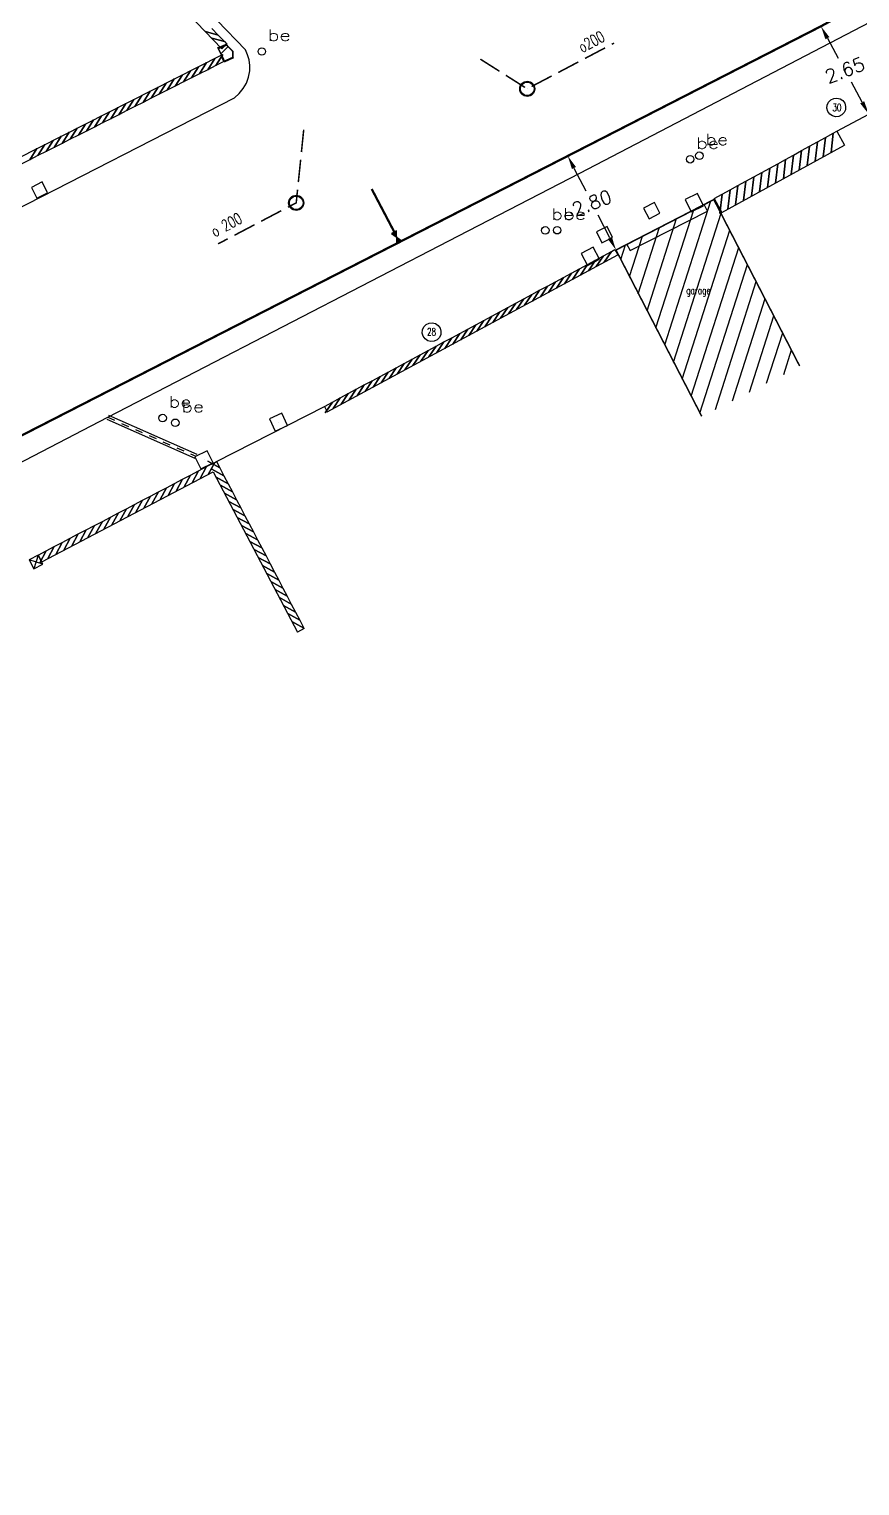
# Model space of a CAD drawing. Extents: x 329973 to 330360, y 136304 to 136475.
# Drawn here: x 330202.18 to 330224.19, y 136381.61 to 136420.21 of the extents above; entities that cross this region are included whole.
import ezdxf
from ezdxf.enums import TextEntityAlignment as Align

# ---------------------------------------------------------------- set-up
doc = ezdxf.new("R2010")
doc.units = 0
doc.header["$PDMODE"] = 2
doc.header["$PDSIZE"] = 0.1
for name, color, linetype in [('A-RESEAU-EAU', 5, 'Continuous'), ('TOP$BATI', 7, 'Continuous'), ('TOP$EAU', 7, 'Continuous'), ('TOP$MUR-CLOT', 7, 'Continuous'), ('TOP$PARCELLE', 7, 'Continuous'), ('TOP$PLUVIAL', 7, 'Continuous'), ('TOP$TOPO', 7, 'Continuous'), ('TOP$TXTNO', 7, 'Continuous'), ('TOP$VANNE', 7, 'Continuous'), ('TOP$VOIRIE', 7, 'Continuous')]:
    doc.layers.add(name, color=color, linetype=linetype)
doc.styles.add('NC1', font='SIMPLEX', dxfattribs={"width": 0.7, "height": 0.2})
doc.styles.add('NC2', font='SIMPLEX', dxfattribs={"width": 0.7, "height": 0.3})
doc.styles.get("Standard").update_dxf_attribs({"font": 'SIMPLEX'})
doc.dimstyles.get("Standard").update_dxf_attribs({"dimtxt": 0.18, "dimasz": 0.18, "dimexe": 0.18, "dimexo": 0.0625, "dimgap": 0.09, "dimtad": 0, "dimtih": 1, "dimtoh": 1, "dimdec": 4, "dimzin": 0, "dimdsep": 46, "dimtxsty": 'STANDARD', "dimcen": 0.09, "dimadec": 0, "dimazin": 0, "dimtfac": 1, "dimtdec": 4, "dimtofl": 0, "dimtmove": 0, "dimatfit": 3, "dimfxl": 1, "dimtolj": 1, "dimtzin": 0, "dimarcsym": 0})

# ---------------------------------------------------------------- blocks, each defined once
blk = doc.blocks.new('1S081')
at = {"color": 0}
for p, q in [((0.18, 0.18), (-0.18, 0.18)), ((-0.18, 0.18), (-0.18, -0.18)), ((0, 0), (0, 0)), ((0.18, -0.18), (0.18, 0.18)), ((-0.18, -0.18), (0.18, -0.18))]:
    blk.add_line(p, q, dxfattribs=at)
blk = doc.blocks.new('1S075')
at = {"color": 0}
blk.add_circle((0, 0), 0.1, dxfattribs=at)
at = {"color": 0, "width": 1.354839}
blk.add_text('be', height=0.3, dxfattribs=at).set_placement((0.16, 0.28), (0.76, 0.28), align=Align.FIT)
blk = doc.blocks.new('1S059')
at = {"color": 0}
for p, q in [((0.16, 0.16), (-0.16, 0.16)), ((-0.16, 0.16), (-0.16, -0.16)), ((0, 0), (0, 0)), ((0.16, -0.16), (0.16, 0.16)), ((-0.16, -0.16), (0.16, -0.16))]:
    blk.add_line(p, q, dxfattribs=at)
blk = doc.blocks.new('1S098')
at = {"color": 0}
blk.add_line((0, 0), (0, 0), dxfattribs=at)
for radius in [0.2, 0.18]:
    blk.add_circle((0, 0), radius, dxfattribs=at)
blk = doc.blocks.new('2S072')
at = {"color": 0}
for p, q in [((1, 1), (0, 1)), ((0, 1), (0, 0)), ((0, 0), (1, 1)), ((1, 1), (0, 1)), ((0, 1), (1, 0)), ((0, 0), (1, 0)), ((1, 0), (1, 1))]:
    blk.add_line(p, q, dxfattribs=at)
blk = doc.blocks.new('*D59')
at = {"color": 0, "linetype": 'ByBlock', "transparency": 16777216}
for p, q in [((330216.563, 136416.906), (330216.772, 136417.014)), ((330216.615, 136416.529), (330216.925, 136415.926)), ((330217.564, 136414.678), (330217.255, 136415.281)), ((330217.839, 136414.414), (330218.048, 136414.522))]:
    blk.add_line(p, q, dxfattribs=at)
for points in [[(330216.669, 136416.556), (330216.562, 136416.502), (330216.451, 136416.849)], [(330217.617, 136414.705), (330217.51, 136414.65), (330217.728, 136414.357)]]:
    blk.add_solid(points, dxfattribs=at)
at = {"layer": 'DEFPOINTS', "color": 0, "linetype": 'ByBlock', "transparency": 16777216}
for p in [(330216.451, 136416.849, 7.846), (330217.728, 136414.357, 5.591), (330217.728, 136414.357)]:
    blk.add_point(p, dxfattribs=at)
at = {"color": 0, "linetype": 'ByBlock', "transparency": 16777216, "insert": (330217.09, 136415.603), "char_height": 0.36, "attachment_point": 5, "rotation": 20.9959}
blk.add_mtext('\\A1;2.80', dxfattribs=at)
blk = doc.blocks.new('*D60')
at = {"color": 0, "linetype": 'ByBlock', "transparency": 16777216}
for p, q in [((330223.267, 136420.344), (330223.473, 136420.456)), ((330223.329, 136419.968), (330223.616, 136419.439)), ((330224.25, 136418.272), (330223.963, 136418.801)), ((330224.532, 136418.016), (330224.738, 136418.128))]:
    blk.add_line(p, q, dxfattribs=at)
for points in [[(330223.382, 136419.997), (330223.276, 136419.94), (330223.157, 136420.285)], [(330224.303, 136418.301), (330224.197, 136418.244), (330224.422, 136417.956)]]:
    blk.add_solid(points, dxfattribs=at)
at = {"layer": 'DEFPOINTS', "color": 0, "linetype": 'ByBlock', "transparency": 16777216}
for p in [(330223.157, 136420.285, 7.846), (330224.422, 136417.956, 5.838), (330224.422, 136417.956)]:
    blk.add_point(p, dxfattribs=at)
at = {"color": 0, "linetype": 'ByBlock', "transparency": 16777216, "insert": (330223.79, 136419.12), "char_height": 0.36, "attachment_point": 5, "rotation": 20.9959}
blk.add_mtext('\\A1;2.65', dxfattribs=at)

msp = doc.modelspace()

# ---------------------------------------------------------------- hatches: boundary and pattern name
at = {"layer": 'A-RESEAU-EAU'}
h = msp.add_hatch(color=256, dxfattribs=at)
h.paths.add_polyline_path([(330212.058, 136414.6), (330211.922, 136414.696), (330211.926, 136414.533)])
h.paths.add_polyline_path([(330211.918, 136414.864), (330211.786, 136414.794), (330211.922, 136414.696)])

# ---------------------------------------------------------------- linework, layer by layer
for p, q in [((330211.931, 136414.69), (330211.922, 136414.708)), ((330211.996, 136414.568), (330211.997, 136414.566))]:
    msp.add_line(p, q, dxfattribs=at)
at = {"layer": 'A-RESEAU-EAU', "const_width": 0.06, "elevation": 7.846}
msp.add_lwpolyline([(330265.103, 136440.484), (330251.703, 136435.154), (330243.943, 136431.416), (330237.216, 136427.922), (330223.157, 136420.285), (330216.451, 136416.849), (330195.207, 136405.972), (330186.28, 136401.237), (330175.385, 136395.776), (330162.704, 136389.283), (330153.247, 136384.635), (330134.165, 136375.436), (330120.239, 136369.213), (330109.023, 136364.983), (330098.768, 136361.74), (330079.583, 136354.627), (330069.078, 136351.149), (330040.901, 136341.155)], dxfattribs=at)
at = {"layer": 'A-RESEAU-EAU', "const_width": 0.06}
msp.add_lwpolyline([(330211.857, 136414.832), (330211.257, 136415.974)], dxfattribs=at)
at = {"layer": 'A-RESEAU-EAU'}
msp.add_lwpolyline([(330211.918, 136414.864), (330211.786, 136414.794), (330212.059, 136414.599), (330211.926, 136414.529), (330211.918, 136414.864)], dxfattribs=at)
at = {"layer": 'TOP$BATI', "color": 0, "const_width": 0.04}
for points, elevation in [([(330207.195, 136419.692), (330207.413, 136419.791), (330207.58, 136419.617), (330207.579, 136419.46), (330207.358, 136419.36), (330207.195, 136419.692)], 5.51), ([(330220, 136409.949), (330217.728, 136414.357), (330220.319, 136415.693), (330222.592, 136411.284)], 5.591)]:
    msp.add_lwpolyline(points, dxfattribs=dict(at, elevation=elevation))
at = {"layer": 'TOP$BATI', "color": 1}
for points, elevation in [([(330207.261, 136419.557), (330207.453, 136419.749)], 5.5), ([(330219.018, 136411.841), (330220.239, 136415.658)], 5.591), ([(330218.785, 136412.294), (330219.786, 136415.425)], 5.591), ([(330219.251, 136411.388), (330220.512, 136415.332)], 5.591), ([(330218.318, 136413.199), (330218.881, 136414.958)], 5.591), ([(330218.552, 136412.746), (330219.333, 136415.191)], 5.591), ([(330219.485, 136410.936), (330220.746, 136414.879)], 5.591), ([(330217.852, 136414.104), (330217.976, 136414.492)], 5.591), ([(330218.085, 136413.651), (330218.428, 136414.725)], 5.591), ([(330219.718, 136410.483), (330220.979, 136414.427)], 5.591), ([(330219.951, 136410.031), (330221.212, 136413.974)], 5.591), ([(330220.36, 136410.128), (330221.445, 136413.521)], 5.596), ([(330220.813, 136410.361), (330221.678, 136413.069)], 5.602), ([(330221.265, 136410.594), (330221.912, 136412.616)], 5.609), ([(330221.718, 136410.827), (330222.145, 136412.164)], 5.615), ([(330222.17, 136411.061), (330222.378, 136411.711)], 5.622)]:
    msp.add_lwpolyline(points, dxfattribs=dict(at, elevation=elevation))
at = {"layer": 'TOP$MUR-CLOT', "color": 0}
for points, elevation in [([(330203.071, 136424.082), (330207.288, 136419.69)], 5.556), ([(330207.024, 136420.225), (330207.19, 136420.052), (330206.853, 136420.144), (330207.19, 136420.052), (330207.357, 136419.879), (330207.019, 136419.971), (330207.357, 136419.879), (330207.418, 136419.815)], 5.556), ([(330207.259, 136419.513), (330198.845, 136415.248)], 5.486), ([(330207.341, 136419.352), (330207.127, 136419.244), (330207.313, 136419.54), (330207.127, 136419.244), (330206.913, 136419.135), (330207.099, 136419.431), (330206.913, 136419.135), (330206.699, 136419.027), (330206.885, 136419.323), (330206.699, 136419.027), (330206.485, 136418.918), (330206.671, 136419.214), (330206.485, 136418.918), (330206.27, 136418.81), (330206.457, 136419.106), (330206.27, 136418.81), (330206.056, 136418.701), (330206.243, 136418.997), (330206.056, 136418.701), (330205.842, 136418.593), (330206.029, 136418.889), (330205.842, 136418.593), (330205.628, 136418.484), (330205.814, 136418.78), (330205.628, 136418.484), (330205.414, 136418.376), (330205.6, 136418.672), (330205.414, 136418.376), (330205.2, 136418.267), (330205.386, 136418.563), (330205.2, 136418.267), (330204.986, 136418.159), (330205.172, 136418.455), (330204.986, 136418.159), (330204.772, 136418.05), (330204.958, 136418.346), (330204.772, 136418.05), (330204.558, 136417.942), (330204.744, 136418.238), (330204.558, 136417.942), (330204.344, 136417.833), (330204.53, 136418.129), (330204.344, 136417.833), (330204.13, 136417.725), (330204.316, 136418.021), (330204.13, 136417.725), (330203.916, 136417.616), (330204.102, 136417.912), (330203.916, 136417.616), (330203.702, 136417.508), (330203.888, 136417.804), (330203.702, 136417.508), (330203.488, 136417.399), (330203.674, 136417.695), (330203.488, 136417.399), (330203.273, 136417.291), (330203.46, 136417.587), (330203.273, 136417.291), (330203.059, 136417.182), (330203.246, 136417.478), (330203.059, 136417.182), (330202.845, 136417.074), (330203.032, 136417.37), (330202.845, 136417.074), (330202.631, 136416.965), (330202.817, 136417.261), (330202.631, 136416.965), (330202.417, 136416.857), (330202.603, 136417.153), (330202.417, 136416.857), (330202.203, 136416.748), (330202.389, 136417.044), (330202.203, 136416.748), (330201.989, 136416.64)], 5.486), ([(330207.341, 136419.352), (330207.259, 136419.513)], 5.486), ([(330207.418, 136419.815), (330207.288, 136419.69)], 5.509), ([(330220.328, 136415.72), (330220.538, 136415.835), (330220.477, 136415.323), (330220.538, 136415.835), (330220.749, 136415.951), (330220.688, 136415.438), (330220.749, 136415.951), (330220.959, 136416.066), (330220.898, 136415.554), (330220.959, 136416.066), (330221.17, 136416.181), (330221.109, 136415.669), (330221.17, 136416.181), (330221.38, 136416.297), (330221.319, 136415.784), (330221.38, 136416.297), (330221.591, 136416.412), (330221.53, 136415.9), (330221.591, 136416.412), (330221.801, 136416.527), (330221.74, 136416.015), (330221.801, 136416.527), (330222.012, 136416.643), (330221.95, 136416.13), (330222.012, 136416.643), (330222.222, 136416.758), (330222.161, 136416.246), (330222.222, 136416.758), (330222.433, 136416.874), (330222.371, 136416.361), (330222.433, 136416.874), (330222.643, 136416.989), (330222.582, 136416.476), (330222.643, 136416.989), (330222.854, 136417.104), (330222.792, 136416.592), (330222.854, 136417.104), (330223.064, 136417.22), (330223.003, 136416.707), (330223.064, 136417.22), (330223.274, 136417.335), (330223.213, 136416.822), (330223.274, 136417.335), (330223.485, 136417.45), (330223.424, 136416.938), (330223.485, 136417.45), (330223.581, 136417.503)], 5.628), ([(330220.53, 136415.352), (330223.783, 136417.135)], 5.628), ([(330223.581, 136417.503), (330223.783, 136417.135)], 5.832), ([(330220.328, 136415.72), (330220.53, 136415.352)], 5.628), ([(330210.004, 136410.21), (330210.215, 136410.324), (330210.027, 136410.041), (330210.215, 136410.324), (330210.426, 136410.438), (330210.238, 136410.155), (330210.426, 136410.438), (330210.638, 136410.552), (330210.45, 136410.269), (330210.638, 136410.552), (330210.849, 136410.666), (330210.661, 136410.383), (330210.849, 136410.666), (330211.06, 136410.78), (330210.872, 136410.497), (330211.06, 136410.78), (330211.271, 136410.894), (330211.083, 136410.611), (330211.271, 136410.894), (330211.482, 136411.008), (330211.294, 136410.725), (330211.482, 136411.008), (330211.693, 136411.122), (330211.505, 136410.839), (330211.693, 136411.122), (330211.905, 136411.236), (330211.717, 136410.953), (330211.905, 136411.236), (330212.116, 136411.35), (330211.928, 136411.067), (330212.116, 136411.35), (330212.327, 136411.464), (330212.139, 136411.181), (330212.327, 136411.464), (330212.538, 136411.578), (330212.35, 136411.295), (330212.538, 136411.578), (330212.749, 136411.692), (330212.561, 136411.409), (330212.749, 136411.692), (330212.961, 136411.806), (330212.773, 136411.523), (330212.961, 136411.806), (330213.172, 136411.92), (330212.984, 136411.637), (330213.172, 136411.92), (330213.383, 136412.034), (330213.195, 136411.751), (330213.383, 136412.034), (330213.594, 136412.148), (330213.406, 136411.865), (330213.594, 136412.148), (330213.805, 136412.262), (330213.617, 136411.979), (330213.805, 136412.262), (330214.016, 136412.377), (330213.828, 136412.093), (330214.016, 136412.377), (330214.228, 136412.491), (330214.04, 136412.207), (330214.228, 136412.491), (330214.439, 136412.605), (330214.251, 136412.321), (330214.439, 136412.605), (330214.65, 136412.719), (330214.462, 136412.435), (330214.65, 136412.719), (330214.861, 136412.833), (330214.673, 136412.549), (330214.861, 136412.833), (330215.072, 136412.947), (330214.884, 136412.663), (330215.072, 136412.947), (330215.284, 136413.061), (330215.096, 136412.777), (330215.284, 136413.061), (330215.495, 136413.175), (330215.307, 136412.891), (330215.495, 136413.175), (330215.706, 136413.289), (330215.518, 136413.005), (330215.706, 136413.289), (330215.917, 136413.403), (330215.729, 136413.119), (330215.917, 136413.403), (330216.128, 136413.517), (330215.94, 136413.233), (330216.128, 136413.517), (330216.339, 136413.631), (330216.151, 136413.348), (330216.339, 136413.631), (330216.551, 136413.745), (330216.363, 136413.462), (330216.551, 136413.745), (330216.762, 136413.859), (330216.574, 136413.576), (330216.762, 136413.859), (330216.973, 136413.973), (330216.785, 136413.69), (330216.973, 136413.973), (330217.184, 136414.087), (330216.996, 136413.804), (330217.184, 136414.087), (330217.395, 136414.201), (330217.207, 136413.918), (330217.395, 136414.201), (330217.607, 136414.315), (330217.419, 136414.032), (330217.607, 136414.315), (330217.701, 136414.366)], 5.399), ([(330210.08, 136410.069), (330217.777, 136414.225)], 5.399), ([(330217.701, 136414.366), (330217.777, 136414.225)], 5.591), ([(330210.004, 136410.21), (330210.08, 136410.069)], 5.399), ([(330202.423, 136406.275), (330202.636, 136406.386), (330202.463, 136406.07), (330202.636, 136406.386), (330202.848, 136406.498), (330202.676, 136406.181), (330202.848, 136406.498), (330203.061, 136406.61), (330202.888, 136406.293), (330203.061, 136406.61), (330203.273, 136406.721), (330203.101, 136406.405), (330203.273, 136406.721), (330203.486, 136406.833), (330203.313, 136406.516), (330203.486, 136406.833), (330203.698, 136406.944), (330203.526, 136406.628), (330203.698, 136406.944), (330203.911, 136407.056), (330203.738, 136406.739), (330203.911, 136407.056), (330204.123, 136407.167), (330203.951, 136406.851), (330204.123, 136407.167), (330204.336, 136407.279), (330204.163, 136406.962), (330204.336, 136407.279), (330204.548, 136407.39), (330204.376, 136407.074), (330204.548, 136407.39), (330204.761, 136407.502), (330204.588, 136407.185), (330204.761, 136407.502), (330204.974, 136407.613), (330204.801, 136407.297), (330204.974, 136407.613), (330205.186, 136407.725), (330205.013, 136407.408), (330205.186, 136407.725), (330205.399, 136407.836), (330205.226, 136407.52), (330205.399, 136407.836), (330205.611, 136407.948), (330205.438, 136407.631), (330205.611, 136407.948), (330205.824, 136408.059), (330205.651, 136407.743), (330205.824, 136408.059), (330206.036, 136408.171), (330205.863, 136407.854), (330206.036, 136408.171), (330206.249, 136408.283), (330206.076, 136407.966), (330206.249, 136408.283), (330206.461, 136408.394), (330206.288, 136408.078), (330206.461, 136408.394), (330206.674, 136408.506), (330206.501, 136408.189), (330206.674, 136408.506), (330206.886, 136408.617), (330206.713, 136408.301), (330206.886, 136408.617), (330207.099, 136408.729), (330206.926, 136408.412), (330207.099, 136408.729), (330207.145, 136408.753), (330207.232, 136408.587), (330206.916, 136408.76), (330207.232, 136408.587), (330207.344, 136408.374), (330207.027, 136408.547), (330207.344, 136408.374), (330207.455, 136408.162), (330207.139, 136408.335), (330207.455, 136408.162), (330207.567, 136407.949), (330207.25, 136408.122), (330207.567, 136407.949), (330207.678, 136407.737), (330207.362, 136407.91), (330207.678, 136407.737), (330207.79, 136407.524), (330207.473, 136407.697), (330207.79, 136407.524), (330207.901, 136407.312), (330207.585, 136407.485), (330207.901, 136407.312), (330208.013, 136407.099), (330207.696, 136407.272), (330208.013, 136407.099), (330208.124, 136406.887), (330207.808, 136407.06), (330208.124, 136406.887), (330208.236, 136406.674), (330207.92, 136406.847), (330208.236, 136406.674), (330208.348, 136406.462), (330208.031, 136406.634), (330208.348, 136406.462), (330208.459, 136406.249), (330208.143, 136406.422), (330208.459, 136406.249), (330208.571, 136406.037), (330208.254, 136406.209), (330208.571, 136406.037), (330208.682, 136405.824), (330208.366, 136405.997), (330208.682, 136405.824), (330208.794, 136405.612), (330208.477, 136405.784), (330208.794, 136405.612), (330208.905, 136405.399), (330208.589, 136405.572), (330208.905, 136405.399), (330209.017, 136405.187), (330208.7, 136405.359), (330209.017, 136405.187), (330209.128, 136404.974), (330208.812, 136405.147), (330209.128, 136404.974), (330209.24, 136404.762), (330208.923, 136404.934), (330209.24, 136404.762), (330209.351, 136404.549), (330209.035, 136404.722), (330209.351, 136404.549), (330209.463, 136404.337), (330209.146, 136404.509), (330209.463, 136404.337), (330209.469, 136404.326)], 5.28), ([(330202.516, 136406.098), (330207.061, 136408.483), (330209.292, 136404.233)], 5.28), ([(330202.423, 136406.275), (330202.516, 136406.098)], 5.28), ([(330209.469, 136404.326), (330209.292, 136404.233)], 5.335)]:
    msp.add_lwpolyline(points, dxfattribs=dict(at, elevation=elevation))
at = {"layer": 'TOP$PARCELLE'}
for points, elevation in [([(330223.581, 136417.503), (330224.422, 136417.956)], 5.832), ([(330207.145, 136408.753), (330210.004, 136410.21)], 5.335)]:
    msp.add_lwpolyline(points, dxfattribs=dict(at, elevation=elevation))
at = {"layer": 'TOP$PLUVIAL', "color": 0, "elevation": 5.167}
for points in [[(330204.242, 136409.871), (330206.573, 136408.838)], [(330204.29, 136409.981), (330206.622, 136408.948)]]:
    msp.add_lwpolyline(points, dxfattribs=at)
at = {"layer": 'TOP$PLUVIAL', "color": 4}
for points, elevation in [([(330204.266, 136409.926), (330204.449, 136409.845)], 5.167), ([(330204.632, 136409.764), (330204.815, 136409.683)], 5.193), ([(330204.997, 136409.602), (330205.18, 136409.521)], 5.219), ([(330205.363, 136409.44), (330205.546, 136409.359)], 5.244), ([(330205.729, 136409.278), (330205.912, 136409.197)], 5.27), ([(330206.095, 136409.116), (330206.277, 136409.035)], 5.296), ([(330206.46, 136408.954), (330206.598, 136408.893)], 5.322)]:
    msp.add_lwpolyline(points, dxfattribs=dict(at, elevation=elevation))
at = {"layer": 'TOP$TOPO'}
for points, elevation in [([(330207.418, 136419.815), (330207.168, 136419.702)], 5.509), ([(330207.599, 136419.447), (330207.349, 136419.334)], 5.485), ([(330218.009, 136414.52), (330218.1, 136414.342), (330220.153, 136415.388), (330220.062, 136415.566)], 5.599)]:
    msp.add_lwpolyline(points, dxfattribs=dict(at, elevation=elevation))
for points in [[(330223.322, 136418.198), (330223.357, 136418.276), (330223.417, 136418.338), (330223.495, 136418.375), (330223.581, 136418.384), (330223.664, 136418.363), (330223.736, 136418.314), (330223.786, 136418.244), (330223.809, 136418.161), (330223.803, 136418.075), (330223.768, 136417.996), (330223.707, 136417.935), (330223.63, 136417.897), (330223.544, 136417.889), (330223.46, 136417.91), (330223.389, 136417.958), (330223.338, 136418.028), (330223.315, 136418.111), (330223.322, 136418.198)], [(330212.604, 136412.24), (330212.639, 136412.319), (330212.699, 136412.381), (330212.777, 136412.418), (330212.863, 136412.427), (330212.946, 136412.406), (330213.018, 136412.357), (330213.068, 136412.287), (330213.091, 136412.204), (330213.085, 136412.118), (330213.05, 136412.039), (330212.989, 136411.978), (330212.912, 136411.94), (330212.826, 136411.931), (330212.742, 136411.953), (330212.671, 136412.001), (330212.621, 136412.071), (330212.597, 136412.154), (330212.604, 136412.24)]]:
    msp.add_lwpolyline(points, dxfattribs=at)
at = {"layer": 'TOP$VANNE', "color": 6, "const_width": 0.04}
for points, elevation in [([(330217.616, 136419.806), (330217.676, 136419.838)], 5.676), ([(330216.908, 136419.433), (330217.439, 136419.713)], 5.639), ([(330214.135, 136419.414), (330214.642, 136419.093)], 5.555), ([(330216.2, 136419.06), (330216.731, 136419.34)], 5.602), ([(330214.811, 136418.986), (330215.318, 136418.664)], 5.557), ([(330215.492, 136418.688), (330216.023, 136418.967)], 5.565), ([(330209.457, 136417.548), (330209.396, 136416.951)], 5.444), ([(330209.376, 136416.752), (330209.314, 136416.155)], 5.426), ([(330209.294, 136415.956), (330209.258, 136415.606), (330209.039, 136415.491)], 5.409), ([(330208.862, 136415.398), (330208.33, 136415.119)], 5.396), ([(330208.153, 136415.026), (330207.622, 136414.747)], 5.388), ([(330207.445, 136414.654), (330207.189, 136414.52)], 5.38)]:
    msp.add_lwpolyline(points, dxfattribs=dict(at, elevation=elevation))
at = {"layer": 'TOP$VOIRIE'}
for points, elevation in [([(330178.597, 136396.583), (330180.711, 136397.679), (330194.852, 136405.034), (330204.266, 136409.926), (330213.557, 136414.733), (330216.772, 136416.394), (330227.033, 136421.745), (330237.781, 136427.344), (330244.265, 136430.667), (330251.843, 136434.595), (330260.507, 136438.375)], 4.766), ([(330156.122, 136391.985), (330168.541, 136398.313), (330173.657, 136400.924), (330174.404, 136401.288), (330177.983, 136403.134), (330184.513, 136406.522), (330184.824, 136406.677), (330185.567, 136407.074), (330192.123, 136410.417), (330201.415, 136415.21), (330207.621, 136418.392), (330207.749, 136418.503), (330207.856, 136418.633), (330207.94, 136418.78), (330207.997, 136418.939), (330208.026, 136419.106), (330208.028, 136419.25), (330208.01, 136419.392), (330207.971, 136419.531), (330207.912, 136419.662), (330203.411, 136424.33), (330196.414, 136431.602)], 7.315)]:
    msp.add_lwpolyline(points, dxfattribs=dict(at, elevation=elevation))

# ---------------------------------------------------------------- block references
at = {"layer": 'TOP$BATI', "xscale": 0.269999999998473, "yscale": 0.269999999998473, "zscale": 0.001, "rotation": 207.5439305674388}
msp.add_blockref('2S072', (330202.423, 136406.275, 5.28), dxfattribs=at)
at = {"layer": 'TOP$EAU'}
for p in [(330208.347, 136419.617, 5.434), (330219.693, 136416.76, 5.554), (330219.937, 136416.856, 5.537), (330215.856, 136414.876, 5.468), (330216.17, 136414.881, 5.506), (330205.72, 136409.903, 5.224), (330206.054, 136409.778, 5.21)]:
    msp.add_blockref('1S075', p, dxfattribs=at)
at = {"layer": 'TOP$VANNE'}
for p in [(330215.377, 136418.627, 5.559), (330209.258, 136415.606, 5.401)]:
    msp.add_blockref('1S098', p, dxfattribs=at)
for name, p, rotation in [('1S059', (330202.457, 136415.944, 5.321), 26.77818128831968), ('1S059', (330218.676, 136415.399, 5.56), 27.53481762158238), ('1S081', (330219.803, 136415.613, 5.589), 206.1129855653534), ('1S059', (330217.423, 136414.764, 5.543), 26.13178671503234), ('1S081', (330217.046, 136414.189, 5.563), 27.78618004777993), ('1S081', (330208.787, 136409.793, 5.35), 204.9051032157351), ('1S081', (330206.817, 136408.796, 5.347), 206.2124915786453)]:
    msp.add_blockref(name, p, dxfattribs=dict(at, rotation=rotation))

# ---------------------------------------------------------------- texts
at = {"layer": 'TOP$TXTNO', "style": 'NC2', "width": 0.7}
for s, p in [('o200', (330217.146, 136419.744, -999)), ('o 200', (330207.478, 136414.893, -999))]:
    msp.add_text(s, height=0.3, rotation=27.7732, dxfattribs=at).set_placement(p, align=Align.CENTER)
at = {"layer": 'TOP$TXTNO', "style": 'NC1', "width": 0.7}
for s, p in [('30', (330223.581, 136418.033, 5.832)), ('garage', (330219.911, 136413.188, -999)), ('28', (330212.842, 136412.088, -999))]:
    msp.add_text(s, height=0.2, dxfattribs=at).set_placement(p, align=Align.CENTER)

# ---------------------------------------------------------------- dimensions: what is measured, and where the dimension line sits
at = {"layer": 'A-RESEAU-EAU'}
for p1, p2, picture, middle in [((330223.157, 136420.285, 7.846), (330224.422, 136417.956, 5.838), '*D60', (330223.79, 136419.12)), ((330216.451, 136416.849, 7.846), (330217.728, 136414.357, 5.591), '*D59', (330217.09, 136415.603))]:
    dim = msp.add_aligned_dim(p1=p1, p2=p2, distance=0, dimstyle='Standard', override={"dimscale": 2, "dimdec": 2}, dxfattribs=at)
    dim.commit()
    dim.dimension.update_dxf_attribs({"geometry": picture, "text_midpoint": middle})

doc.saveas('drawing.dxf')
